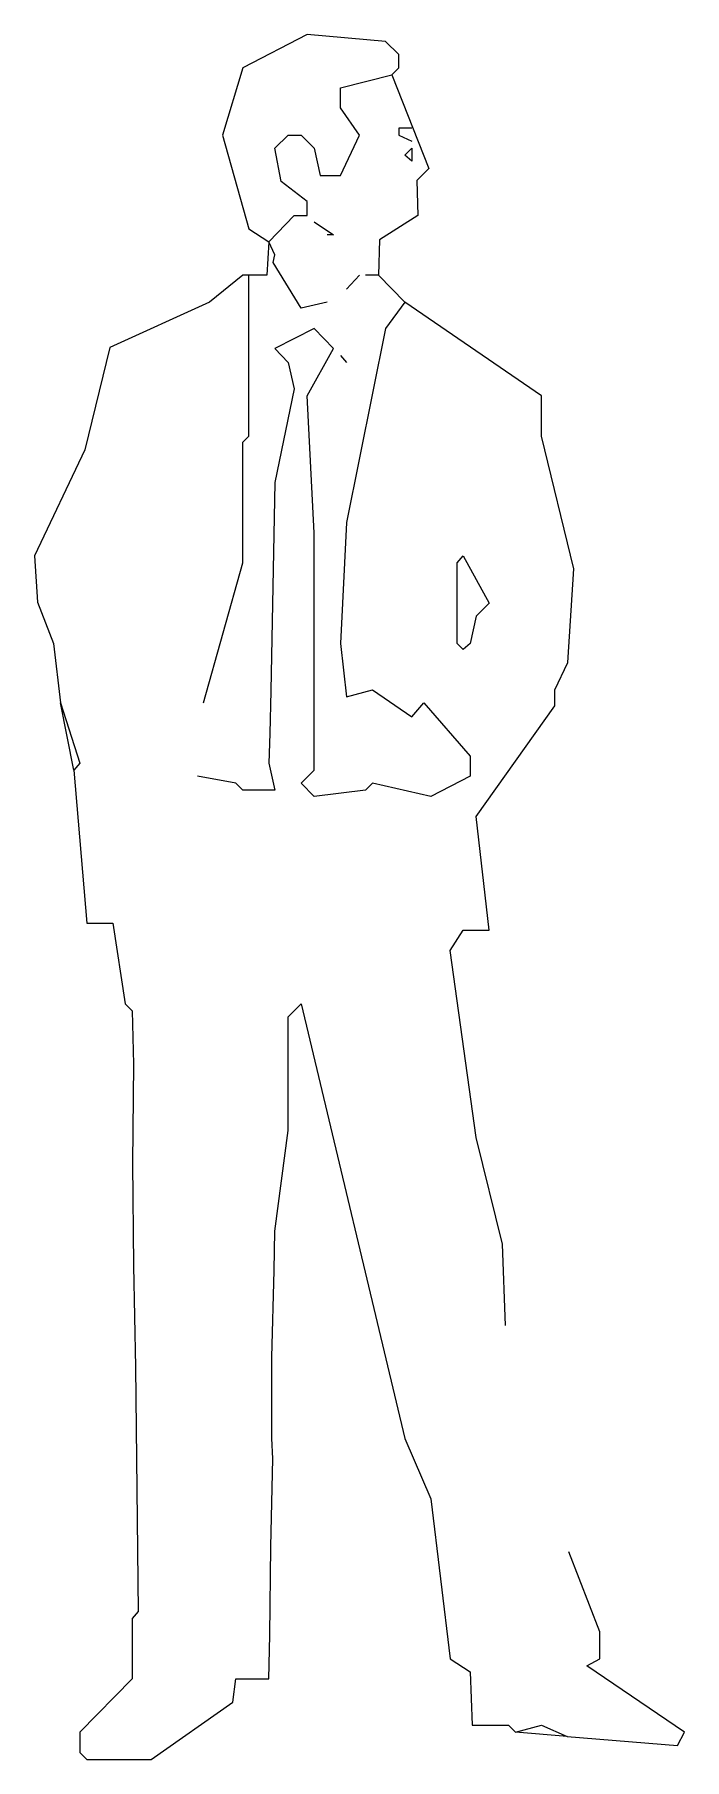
# Model space of a CAD drawing. Extents: x 627 to 1273, y -945 to 769.
import ezdxf

# ---------------------------------------------------------------- set-up
doc = ezdxf.new("R2010")
doc.units = 0
doc.header["$LTSCALE"] = 50
doc.layers.get('0').update_dxf_attribs({"linetype": 'CONTINUOUS'})

msp = doc.modelspace()

# ---------------------------------------------------------------- linework, layer by layer
at = {"color": 0, "linetype": 'CONTINUOUS'}
for p, q in [((898.316422, 769.261025), (834.316422, 736.261025)), ((976.316422, 762.261025), (898.316422, 769.261025)), ((989.316422, 749.261025), (976.316422, 762.261025)), ((976.316422, 762.261025), (976.316422, 762.261025)), ((989.316422, 736.261025), (989.316422, 749.261025)), ((834.316422, 736.261025), (814.316422, 669.261025)), ((931.316422, 716.261025), (982.316422, 729.261025)), ((982.316422, 729.261025), (989.316422, 736.261025)), ((982.316422, 729.261025), (1019.316422, 636.261025)), ((931.316422, 696.261025), (931.316422, 716.261025)), ((950.316422, 669.261025), (931.316422, 696.261025)), ((814.316422, 669.261025), (840.316422, 576.261025)), ((866.316422, 656.261025), (879.316422, 669.261025)), ((879.316422, 669.261025), (892.316422, 669.261025)), ((892.316422, 669.261025), (905.316422, 656.261025)), ((931.316422, 629.261025), (950.316422, 669.261025)), ((872.316422, 623.261025), (866.316422, 656.261025)), ((905.316422, 656.261025), (911.316422, 629.261025)), ((1019.316422, 636.261025), (1007.316422, 624.261025)), ((898.316422, 603.261025), (872.316422, 623.261025)), ((911.316422, 629.261025), (931.316422, 629.261025)), ((1007.316422, 624.261025), (1008.316422, 589.261025)), ((898.316422, 589.261025), (898.316422, 603.261025)), ((860.316422, 563.261025), (885.316422, 589.261025)), ((885.316422, 589.261025), (898.316422, 589.261025)), ((905.316422, 583.261025), (924.316422, 570.261025)), ((1008.316422, 589.261025), (970.316422, 565.261025)), ((840.316422, 576.261025), (860.316422, 563.261025)), ((924.316422, 570.261025), (918.316422, 570.261025)), ((860.316422, 563.261025), (858.316422, 530.261025)), ((866.316422, 550.261025), (860.316422, 563.261025)), ((864.517706, 542.700401), (866.316422, 550.261025)), ((970.316422, 565.261025), (969.316422, 530.261025)), ((892.316422, 497.261025), (864.517706, 542.700401)), ((834.316422, 530.261025), (801.316422, 503.261025)), ((858.316422, 530.261025), (834.316422, 530.261025)), ((840.316422, 370.261025), (840.316422, 530.261025)), ((950.316422, 530.261025), (937.316422, 516.261025)), ((969.316422, 530.261025), (956.316422, 530.261025)), ((995.316422, 503.261025), (969.316422, 530.261025)), ((801.316422, 503.261025), (702.316422, 458.261025)), ((918.316422, 503.261025), (892.316422, 497.261025)), ((995.316422, 503.261025), (976.316422, 477.261025)), ((1131.316422, 410.261025), (995.316422, 503.261025)), ((905.316422, 477.261025), (866.316422, 457.261025)), ((924.316422, 457.261025), (905.316422, 477.261025)), ((976.316422, 477.261025), (937.316422, 284.261025)), ((702.316422, 458.261025), (677.436516, 356.724723)), ((866.316422, 457.261025), (879.316422, 443.261025)), ((898.316422, 410.261025), (924.316422, 457.261025)), ((931.316422, 450.261025), (937.316422, 443.261025)), ((879.316422, 443.261025), (885.316422, 417.261025)), ((885.316422, 417.261025), (866.316422, 324.261025)), ((905.253236, 274.070426), (898.316422, 410.261025)), ((1131.316422, 370.261025), (1131.316422, 410.261025)), ((834.316422, 364.261025), (840.316422, 370.261025)), ((834.316422, 244.261025), (834.316422, 364.261025)), ((1163.316422, 238.261025), (1131.316422, 370.261025)), ((677.436516, 356.724723), (627.316422, 251.261025)), ((866.316422, 324.261025), (862.209529, 117.043903)), ((937.316422, 284.261025), (931.316422, 164.261025)), ((905.316422, 38.261025), (905.253236, 274.070426)), ((627.316422, 251.261025), (630.193398, 205.363881)), ((795.316422, 105.261025), (834.316422, 244.261025)), ((1047.316422, 244.261025), (1053.316422, 251.261025)), ((1047.316422, 164.261025), (1047.316422, 244.261025)), ((1053.316422, 251.261025), (1079.316422, 204.261025)), ((1157.316422, 145.261025), (1163.316422, 238.261025)), ((630.193398, 205.363881), (646.316422, 164.261025)), ((1066.316422, 191.261025), (1060.316422, 164.261025)), ((1079.316422, 204.261025), (1066.316422, 191.261025)), ((646.316422, 164.261025), (653.316422, 105.261025)), ((931.316422, 164.261025), (937.316422, 111.261025)), ((1053.316422, 158.261025), (1047.316422, 164.261025)), ((1060.316422, 164.261025), (1053.316422, 158.261025)), ((1144.316422, 118.261025), (1157.316422, 145.261025)), ((653.316422, 105.261025), (672.316422, 45.261025)), ((666.316422, 38.261025), (653.316422, 105.261025)), ((862.209529, 117.043903), (861.1597, 74.772504)), ((937.316422, 111.261025), (963.316422, 118.261025)), ((963.316422, 118.261025), (1002.316422, 91.261025)), ((1002.316422, 91.261025), (1014.316422, 105.261025)), ((1014.316422, 105.261025), (1060.316422, 52.261025)), ((1144.316422, 102.261025), (1144.316422, 118.261025)), ((1066.316422, -7.738975), (1144.316422, 102.261025)), ((861.1597, 74.772504), (860.316422, 45.261025)), ((1060.316422, 52.261025), (1060.316422, 32.261025)), ((672.316422, 45.261025), (666.316422, 38.261025)), ((666.316422, 38.261025), (679.316422, -113.738975)), ((860.316422, 45.261025), (866.316422, 18.261025)), ((892.316422, 25.261025), (905.316422, 38.261025)), ((827.316422, 25.261025), (789.316422, 32.261025)), ((834.316422, 18.261025), (827.316422, 25.261025)), ((866.316422, 18.261025), (834.316422, 18.261025)), ((905.316422, 12.261025), (892.316422, 25.261025)), ((956.316422, 18.261025), (905.316422, 12.261025)), ((963.316422, 25.261025), (956.316422, 18.261025)), ((1021.316422, 12.261025), (963.316422, 25.261025)), ((1060.316422, 32.261025), (1021.316422, 12.261025)), ((1079.316422, -120.738975), (1066.316422, -7.738975)), ((679.316422, -113.738975), (705.316422, -113.738975)), ((705.316422, -113.738975), (717.316422, -193.738975)), ((1040.316422, -140.738975), (1053.316422, -120.738975)), ((1053.316422, -120.738975), (1079.316422, -120.738975)), ((1066.316422, -326.738975), (1040.316422, -140.738975)), ((717.316422, -193.738975), (724.316422, -200.738975)), ((724.316422, -200.738975), (725.729463, -253.751542)), ((879.316422, -206.738975), (892.316422, -193.738975)), ((892.316422, -193.738975), (995.316422, -625.738975)), ((879.316422, -319.738975), (879.316422, -206.738975)), ((725.729463, -253.751542), (724.679586, -352.351568)), ((866.316422, -419.738975), (879.316422, -319.738975)), ((1092.316422, -432.738975), (1066.316422, -326.738975)), ((724.679586, -352.351568), (725.729463, -454.098415)), ((865.359064, -458.817436), (866.316422, -419.738975)), ((1095.275489, -513.362128), (1092.316422, -432.738975)), ((725.729463, -454.098415), (727.829121, -554.796342)), ((863.259358, -544.830232), (865.359064, -458.817436)), ((863.259358, -625.598333), (863.259358, -544.830232)), ((727.829121, -554.796342), (730.316422, -797.738975)), ((864.309235, -646.051406), (863.259358, -625.598333)), ((995.316422, -625.738975), (1021.316422, -685.738975)), ((862.209529, -733.113123), (864.309235, -646.051406)), ((1021.316422, -685.738975), (1040.316422, -844.738975)), ((861.1597, -821.22379), (862.209529, -733.113123)), ((1189.316422, -817.738975), (1158.26633, -738.253161)), ((730.316422, -797.738975), (724.316422, -804.738975)), ((724.316422, -804.738975), (724.316422, -864.738975)), ((860.316422, -864.738975), (861.1597, -821.22379)), ((1189.316422, -844.738975), (1189.316422, -817.738975)), ((1040.316422, -844.738975), (1060.316422, -857.738975)), ((1176.316422, -851.738975), (1189.316422, -844.738975)), ((1273.316422, -917.738975), (1176.316422, -851.738975)), ((724.316422, -864.738975), (672.316422, -917.738975)), ((824.316422, -887.738975), (827.316422, -864.738975)), ((827.316422, -864.738975), (860.316422, -864.738975)), ((1060.316422, -857.738975), (1062.316422, -910.738975)), ((743.316422, -944.738975), (824.316422, -887.738975)), ((672.316422, -917.738975), (672.316422, -937.738975)), ((1062.316422, -910.738975), (1098.316422, -910.738975)), ((1098.316422, -910.738975), (1105.316422, -917.738975)), ((1105.316422, -917.738975), (1131.316422, -910.738975)), ((1156.822406, -921.897843), (1105.316422, -917.738975)), ((1131.316422, -910.738975), (1156.822406, -921.897843)), ((1156.822406, -921.897843), (1266.316422, -930.738975)), ((1266.316422, -930.738975), (1273.316422, -917.738975)), ((672.316422, -937.738975), (679.316422, -944.738975)), ((679.316422, -944.738975), (743.316422, -944.738975))]:
    msp.add_line(p, q, dxfattribs=at)
msp.add_lwpolyline([(1002.316422, 676.261025), (989.316422, 676.261025), (989.316422, 669.261025), (1002.316422, 663.261025), (1002.316422, 663.261025)], dxfattribs=at)
msp.add_lwpolyline([(1002.316422, 643.261025), (995.316422, 649.261025), (1002.316422, 656.261025)], close=True, dxfattribs=at)

doc.saveas('drawing.dxf')
